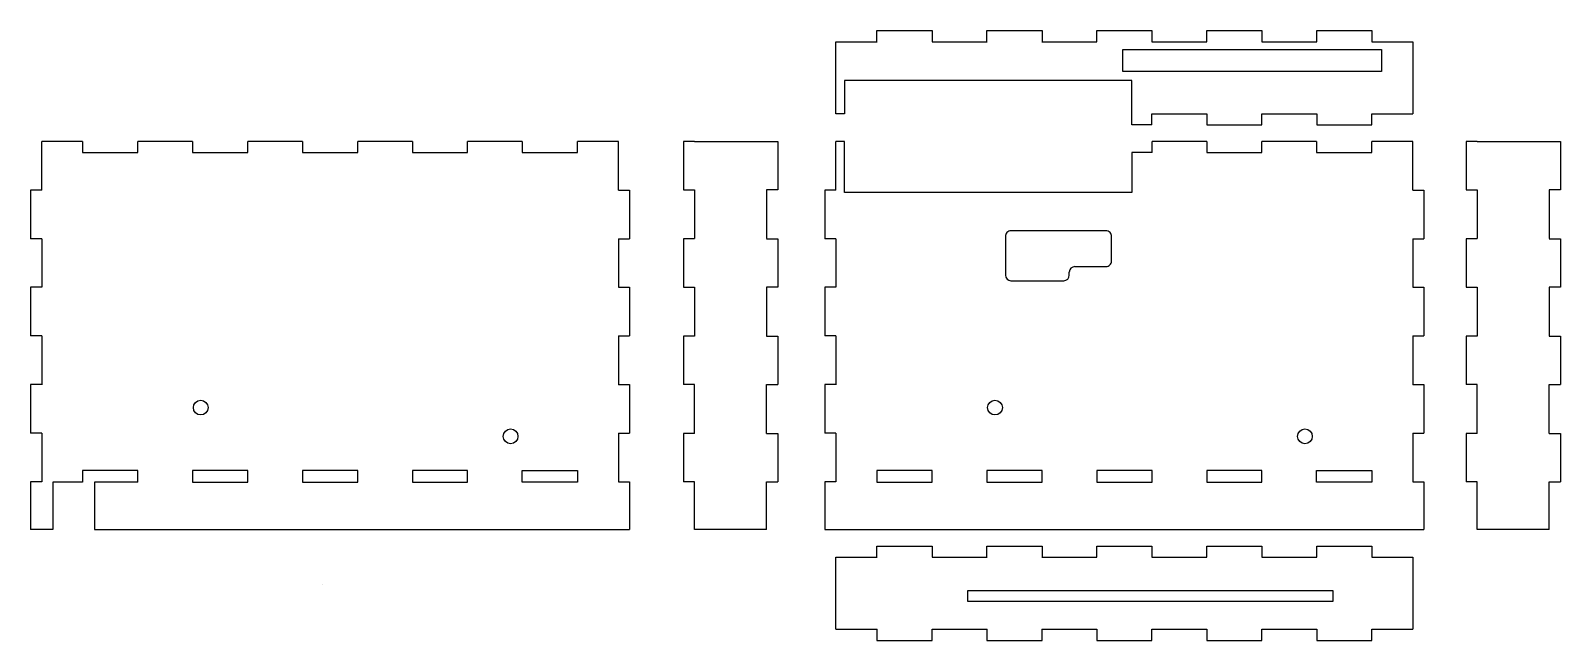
# Model space of a CAD drawing. Header units: millimetres. Extents: x -143 to 133, y -90 to 20.
import ezdxf

# ---------------------------------------------------------------- set-up
doc = ezdxf.new("R2010")
doc.units = ezdxf.units.MM
doc.layers.get('0').update_dxf_attribs({"color": 18, "lineweight": 25, "true_color": 0x000000})

msp = doc.modelspace()

# ---------------------------------------------------------------- linework, layer by layer
for p, q in [((9.89, 18), (9.89, 20)), ((9.89, 20), (19.83, 20)), ((19.83, 20), (19.83, 18)), ((29.71, 18), (29.71, 20)), ((29.71, 20), (39.65, 20)), ((39.65, 20), (39.65, 18)), ((49.53, 18), (49.53, 20)), ((49.53, 20), (59.47, 20)), ((59.47, 20), (59.47, 18)), ((69.35, 18), (69.35, 20)), ((69.35, 20), (79.29, 20)), ((79.29, 20), (79.29, 18)), ((89.17, 18), (89.17, 20)), ((89.17, 20), (99.11, 20)), ((99.11, 20), (99.11, 18)), ((2.5, 18), (9.91, 18)), ((2.5, 5), (2.5, 18)), ((19.82, 18), (29.73, 18)), ((39.64, 18), (49.54, 18)), ((54.24, 16.6), (100.85, 16.6)), ((54.24, 12.6), (54.24, 16.6)), ((59.45, 18), (69.36, 18)), ((79.27, 18), (89.18, 18)), ((99.09, 18), (106.5, 18)), ((100.85, 16.6), (100.85, 12.6)), ((106.5, 18), (106.5, 5)), ((100.85, 12.6), (54.24, 12.6)), ((55.82, 11), (4.02, 11)), ((4.02, 11), (4.02, 5)), ((55.82, 3), (55.82, 11)), ((4.02, 5), (2.5, 5)), ((59.47, 3), (55.82, 3)), ((59.45, 5), (69.36, 5)), ((59.47, 3), (59.47, 5)), ((69.35, 5), (69.35, 3)), ((69.35, 3), (79.29, 3)), ((79.27, 5), (89.18, 5)), ((79.29, 3), (79.29, 5)), ((89.17, 5), (89.17, 3)), ((89.17, 3), (99.11, 3)), ((99.09, 5), (106.5, 5)), ((99.11, 3), (99.11, 5)), ((-140.7, -8.77), (-140.7, 0)), ((-133.32, 0), (-140.7, 0)), ((-133.32, 0), (-133.32, -2)), ((-123.36, -2), (-123.36, 0)), ((-113.5, 0), (-123.36, 0)), ((-113.5, 0), (-113.5, -2)), ((-103.54, -2), (-103.54, 0)), ((-93.68, 0), (-103.54, 0)), ((-93.68, 0), (-93.68, -2)), ((-83.72, -2), (-83.72, 0)), ((-73.86, 0), (-83.72, 0)), ((-73.86, 0), (-73.86, -2)), ((-63.91, -2), (-63.91, 0)), ((-54.05, 0), (-63.91, 0)), ((-54.05, 0), (-54.05, -2)), ((-44.09, -2), (-44.09, 0)), ((-36.7, 0), (-44.09, 0)), ((-36.7, -8.77), (-36.7, 0)), ((-23, 0), (-25, 0)), ((-25, 0), (-25, -8.75)), ((-23, 0), (-10, 0)), ((-10, 0), (-8, 0)), ((-8, 0), (-8, -8.75)), ((2.5, -8.77), (2.5, 0)), ((4.02, 0), (2.5, 0)), ((4.02, -9.19), (4.02, 0)), ((59.48, -2), (59.48, 0)), ((69.34, 0), (59.48, 0)), ((69.34, 0), (69.34, -2)), ((79.3, -2), (79.3, 0)), ((89.16, 0), (79.3, 0)), ((89.16, 0), (89.16, -2)), ((99.12, -2), (99.12, 0)), ((106.5, 0), (99.12, 0)), ((106.5, -8.77), (106.5, 0)), ((118.11, 0), (116.11, 0)), ((116.11, 0), (116.11, -8.75)), ((118.11, 0), (131.11, 0)), ((131.11, 0), (133.11, 0)), ((133.11, 0), (133.11, -8.75)), ((-133.32, -2), (-123.36, -2)), ((-113.5, -2), (-103.54, -2)), ((-93.68, -2), (-83.72, -2)), ((-73.86, -2), (-63.91, -2)), ((-54.05, -2), (-44.09, -2)), ((59.48, -2), (55.82, -2)), ((55.82, -2), (55.82, -9.19)), ((69.34, -2), (79.3, -2)), ((89.16, -2), (99.12, -2)), ((-142.7, -8.76), (-142.7, -17.54)), ((-140.7, -8.76), (-142.7, -8.76)), ((-140.7, -8.77), (-140.7, -8.77)), ((-140.7, -8.77), (-140.7, -8.77)), ((-140.7, -8.77), (-140.7, -8.77)), ((-36.7, -8.76), (-34.7, -8.76)), ((-36.7, -8.77), (-36.7, -8.77)), ((-36.7, -8.77), (-36.7, -8.77)), ((-36.7, -8.77), (-36.7, -8.77)), ((-34.7, -8.76), (-34.7, -17.54)), ((-25, -8.75), (-23, -8.75)), ((-23, -8.75), (-23, -17.5)), ((-8, -8.75), (-10, -8.75)), ((-10, -8.75), (-10, -17.5)), ((0.5, -8.76), (0.5, -17.54)), ((2.5, -8.76), (0.5, -8.76)), ((2.5, -8.77), (2.5, -8.77)), ((2.5, -8.77), (2.5, -8.77)), ((2.5, -8.77), (2.5, -8.77)), ((55.82, -9.19), (4.02, -9.19)), ((106.5, -8.76), (108.5, -8.76)), ((106.5, -8.77), (106.5, -8.77)), ((106.5, -8.77), (106.5, -8.77)), ((106.5, -8.77), (106.5, -8.77)), ((108.5, -8.76), (108.5, -17.54)), ((116.11, -8.75), (118.11, -8.75)), ((118.11, -8.75), (118.11, -17.5)), ((133.11, -8.75), (131.11, -8.75)), ((131.11, -8.75), (131.11, -17.5)), ((51.13, -16.12), (34.05, -16.12)), ((-140.7, -17.54), (-142.7, -17.54)), ((-140.7, -17.55), (-140.7, -26.31)), ((-36.7, -17.54), (-34.7, -17.54)), ((-36.7, -17.55), (-36.7, -26.31)), ((-23, -17.55), (-25, -17.55)), ((-25, -17.55), (-25, -26.3)), ((-10, -17.55), (-8, -17.55)), ((-8, -17.55), (-8, -26.3)), ((2.5, -17.54), (0.5, -17.54)), ((2.5, -17.55), (2.5, -26.31)), ((33.05, -17.19), (33.05, -24.11)), ((52.19, -21.55), (52.19, -17.19)), ((106.5, -17.54), (108.5, -17.54)), ((106.5, -17.55), (106.5, -26.31)), ((118.11, -17.55), (116.11, -17.55)), ((116.11, -17.55), (116.11, -26.3)), ((131.11, -17.55), (133.11, -17.55)), ((133.11, -17.55), (133.11, -26.3)), ((44.57, -24.11), (44.57, -23.57)), ((45.57, -22.57), (51.19, -22.57)), ((-142.7, -26.31), (-142.7, -35.09)), ((-140.7, -26.31), (-142.7, -26.31)), ((-36.7, -26.31), (-34.7, -26.31)), ((-34.7, -26.31), (-34.7, -35.09)), ((-25, -26.3), (-23, -26.3)), ((-23, -26.3), (-23, -35.1)), ((-8, -26.3), (-10, -26.3)), ((-10, -26.3), (-10, -35.1)), ((0.5, -26.31), (0.5, -35.09)), ((2.5, -26.31), (0.5, -26.31)), ((34.05, -25.11), (43.57, -25.11)), ((106.5, -26.31), (108.5, -26.31)), ((108.5, -26.31), (108.5, -35.09)), ((116.11, -26.3), (118.11, -26.3)), ((118.11, -26.3), (118.11, -35.1)), ((133.11, -26.3), (131.11, -26.3)), ((131.11, -26.3), (131.11, -35.1)), ((-140.7, -35.09), (-142.7, -35.09)), ((-140.7, -35.09), (-140.7, -43.87)), ((-36.7, -35.09), (-36.7, -43.87)), ((-36.7, -35.09), (-34.7, -35.09)), ((-23, -35.1), (-25, -35.1)), ((-25, -35.1), (-25, -43.85)), ((-10, -35.1), (-8, -35.1)), ((-8, -35.1), (-8, -43.85)), ((2.5, -35.09), (0.5, -35.09)), ((2.5, -35.09), (2.5, -43.87)), ((106.5, -35.09), (106.5, -43.87)), ((106.5, -35.09), (108.5, -35.09)), ((118.11, -35.1), (116.11, -35.1)), ((116.11, -35.1), (116.11, -43.85)), ((131.11, -35.1), (133.11, -35.1)), ((133.11, -35.1), (133.11, -43.85)), ((-142.7, -43.86), (-142.7, -52.64)), ((-140.7, -43.86), (-142.7, -43.86)), ((-36.7, -43.86), (-34.7, -43.86)), ((-34.7, -43.86), (-34.7, -52.64)), ((-23, -43.85), (-25, -43.85)), ((-23, -52.65), (-23, -43.85)), ((-10, -43.85), (-8, -43.85)), ((-10, -52.65), (-10, -43.85)), ((0.5, -43.86), (0.5, -52.64)), ((2.5, -43.86), (0.5, -43.86)), ((106.5, -43.86), (108.5, -43.86)), ((108.5, -43.86), (108.5, -52.64)), ((118.11, -43.85), (116.11, -43.85)), ((118.11, -52.65), (118.11, -43.85)), ((131.11, -43.85), (133.11, -43.85)), ((131.11, -52.65), (131.11, -43.85)), ((-140.7, -52.64), (-142.7, -52.64)), ((-140.7, -52.63), (-140.7, -61.42)), ((-36.7, -52.63), (-36.7, -61.42)), ((-36.7, -52.64), (-34.7, -52.64)), ((-23, -52.65), (-25, -52.65)), ((-25, -52.65), (-25, -61.4)), ((-10, -52.65), (-8, -52.65)), ((-8, -52.65), (-8, -61.4)), ((2.5, -52.64), (0.5, -52.64)), ((2.5, -52.63), (2.5, -61.42)), ((106.5, -52.63), (106.5, -61.42)), ((106.5, -52.64), (108.5, -52.64)), ((118.11, -52.65), (116.11, -52.65)), ((116.11, -52.65), (116.11, -61.4)), ((131.11, -52.65), (133.11, -52.65)), ((133.11, -52.65), (133.11, -61.4)), ((-123.36, -59.37), (-133.32, -59.37)), ((-133.32, -59.37), (-133.32, -61.43)), ((-123.36, -61.43), (-123.36, -59.37)), ((-103.54, -59.37), (-113.5, -59.37)), ((-113.5, -59.37), (-113.5, -61.43)), ((-103.54, -61.43), (-103.54, -59.37)), ((-83.72, -59.37), (-93.68, -59.37)), ((-93.68, -59.37), (-93.68, -61.43)), ((-83.72, -61.43), (-83.72, -59.37)), ((-63.91, -59.37), (-73.86, -59.37)), ((-73.86, -59.37), (-73.86, -61.43)), ((-63.91, -61.43), (-63.91, -59.37)), ((-54.05, -59.37), (-44.09, -59.37)), ((-54.05, -61.43), (-54.05, -59.37)), ((-44.09, -59.37), (-44.09, -61.43)), ((19.84, -59.37), (9.88, -59.37)), ((9.88, -59.37), (9.88, -61.43)), ((19.84, -61.43), (19.84, -59.37)), ((39.66, -59.37), (29.7, -59.37)), ((29.7, -59.37), (29.7, -61.43)), ((39.66, -61.43), (39.66, -59.37)), ((59.48, -59.37), (49.52, -59.37)), ((49.52, -59.37), (49.52, -61.43)), ((59.48, -61.43), (59.48, -59.37)), ((79.3, -59.37), (69.34, -59.37)), ((69.34, -59.37), (69.34, -61.43)), ((79.3, -61.43), (79.3, -59.37)), ((89.16, -59.37), (99.12, -59.37)), ((89.16, -61.43), (89.16, -59.37)), ((99.12, -59.37), (99.12, -61.43)), ((-142.7, -61.41), (-142.7, -70)), ((-140.7, -61.41), (-142.7, -61.41)), ((-133.32, -61.43), (-138.7, -61.43)), ((-138.7, -61.43), (-138.7, -70)), ((-123.36, -61.43), (-131.2, -61.43)), ((-131.2, -61.43), (-131.2, -70)), ((-113.5, -61.43), (-103.54, -61.43)), ((-93.68, -61.43), (-83.72, -61.43)), ((-73.86, -61.43), (-63.91, -61.43)), ((-44.09, -61.43), (-54.05, -61.43)), ((-36.7, -61.41), (-34.7, -61.41)), ((-34.7, -61.41), (-34.7, -70)), ((-23, -61.4), (-25, -61.4)), ((-23, -70), (-23, -61.4)), ((-10, -61.4), (-8, -61.4)), ((-10, -70), (-10, -61.4)), ((0.5, -61.41), (0.5, -70)), ((2.5, -61.41), (0.5, -61.41)), ((9.88, -61.43), (19.84, -61.43)), ((29.7, -61.43), (39.66, -61.43)), ((49.52, -61.43), (59.48, -61.43)), ((69.34, -61.43), (79.3, -61.43)), ((99.12, -61.43), (89.16, -61.43)), ((106.5, -61.41), (108.5, -61.41)), ((108.5, -61.41), (108.5, -70)), ((118.11, -61.4), (116.11, -61.4)), ((118.11, -70), (118.11, -61.4)), ((131.11, -61.4), (133.11, -61.4)), ((131.11, -70), (131.11, -61.4)), ((-138.7, -70), (-142.7, -70)), ((-131.2, -70), (-34.7, -70)), ((-10, -70), (-23, -70)), ((0.5, -70), (108.5, -70)), ((131.11, -70), (118.11, -70)), ((9.89, -75), (9.89, -73)), ((9.89, -73), (19.83, -73)), ((19.83, -73), (19.83, -75)), ((29.71, -75), (29.71, -73)), ((29.71, -73), (39.65, -73)), ((39.65, -73), (39.65, -75)), ((49.53, -75), (49.53, -73)), ((49.53, -73), (59.47, -73)), ((59.47, -73), (59.47, -75)), ((69.35, -75), (69.35, -73)), ((69.35, -73), (79.29, -73)), ((79.29, -73), (79.29, -75)), ((89.17, -75), (89.17, -73)), ((89.17, -73), (99.11, -73)), ((99.11, -73), (99.11, -75)), ((99.11, -73), (99.11, -73)), ((2.5, -75), (9.91, -75)), ((2.5, -88), (2.5, -75)), ((19.82, -75), (29.73, -75)), ((39.64, -75), (49.54, -75)), ((59.45, -75), (69.36, -75)), ((79.27, -75), (89.18, -75)), ((99.09, -75), (106.5, -75)), ((106.5, -75), (106.5, -88)), ((-90, -80), (-90, -80)), ((26.25, -81), (92.05, -81)), ((26.25, -83), (26.25, -81)), ((92.05, -81), (92.05, -83)), ((92.05, -83), (26.25, -83)), ((2.5, -88), (9.91, -88)), ((9.89, -88), (9.89, -90)), ((19.82, -88), (29.73, -88)), ((19.83, -90), (19.83, -88)), ((29.71, -88), (29.71, -90)), ((39.64, -88), (49.54, -88)), ((39.65, -90), (39.65, -88)), ((49.53, -88), (49.53, -90)), ((59.45, -88), (69.36, -88)), ((59.47, -90), (59.47, -88)), ((69.35, -88), (69.35, -90)), ((79.27, -88), (89.18, -88)), ((79.29, -90), (79.29, -88)), ((89.17, -88), (89.17, -90)), ((99.09, -88), (106.5, -88)), ((99.11, -90), (99.11, -88)), ((9.89, -90), (19.83, -90)), ((29.71, -90), (39.65, -90)), ((49.53, -90), (59.47, -90)), ((69.35, -90), (79.29, -90)), ((89.17, -90), (99.11, -90))]:
    msp.add_line(p, q)
for centre in [(-112.03, -48), (31.17, -48), (-56.16, -53.19), (87.05, -53.19)]:
    msp.add_circle(centre, 1.33)
for centre, start, end in [((34.05, -17.12), 89.8844, 183.6408), ((51.2, -17.12), 356.2354, 93.7646), ((51.18, -21.57), 270.8738, 1.2157), ((34.05, -24.11), 180, 270), ((43.57, -24.11), 270, 0), ((45.57, -23.57), 90, 180)]:
    msp.add_arc(centre, 1, start, end)

doc.saveas('drawing.dxf')
